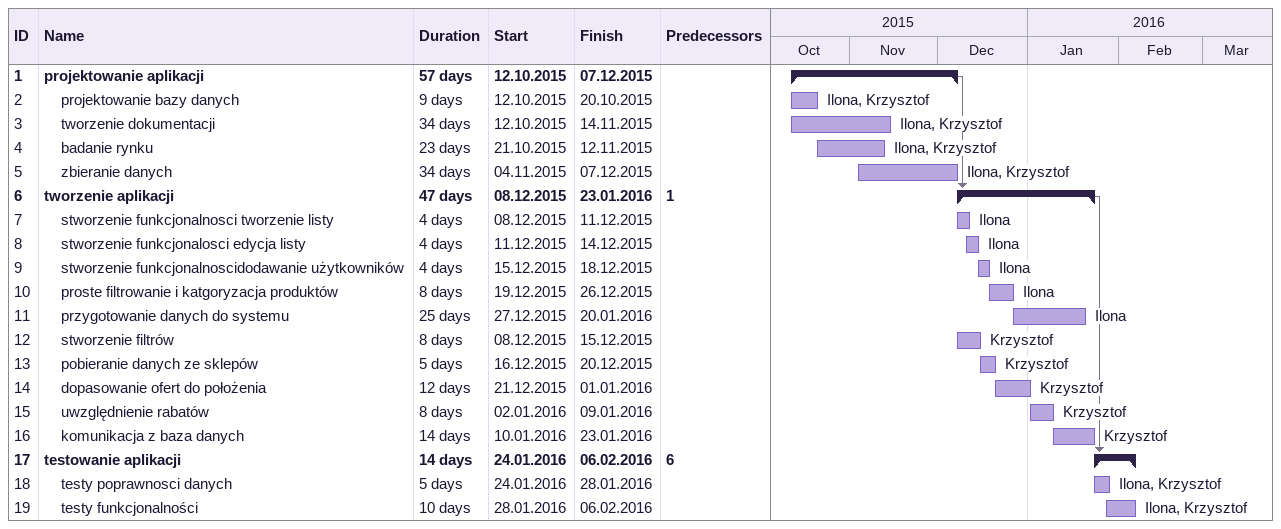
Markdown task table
| ID | Level | Task | Duration | Start | Finish | Predecessors | Resources |
|---|---|---|---|---|---|---|---|
| 1 | 1 | **projektowanie aplikacji** | 57d | 2015-10-12 | 2015-12-07 |  |  |
| 2 | 2 | projektowanie bazy danych | 9d | 2015-10-12 | 2015-10-20 |  | Ilona, Krzysztof |
| 3 | 2 | tworzenie dokumentacji | 34d | 2015-10-12 | 2015-11-14 |  | Ilona, Krzysztof |
| 4 | 2 | badanie rynku | 23d | 2015-10-21 | 2015-11-12 |  | Ilona, Krzysztof |
| 5 | 2 | zbieranie danych | 34d | 2015-11-04 | 2015-12-07 |  | Ilona, Krzysztof |
| 6 | 1 | **tworzenie aplikacji** | 47d | 2015-12-08 | 2016-01-23 | 1 |  |
| 7 | 2 | stworzenie funkcjonalnosci tworzenie listy | 4d | 2015-12-08 | 2015-12-11 |  | Ilona |
| 8 | 2 | stworzenie funkcjonalosci edycja listy | 4d | 2015-12-11 | 2015-12-14 |  | Ilona |
| 9 | 2 | stworzenie funkcjonalnoscidodawanie użytkowników | 4d | 2015-12-15 | 2015-12-18 |  | Ilona |
| 10 | 2 | proste filtrowanie i katgoryzacja produktów | 8d | 2015-12-19 | 2015-12-26 |  | Ilona |
| 11 | 2 | przygotowanie danych do systemu | 25d | 2015-12-27 | 2016-01-20 |  | Ilona |
| 12 | 2 | stworzenie filtrów | 8d | 2015-12-08 | 2015-12-15 |  | Krzysztof |
| 13 | 2 | pobieranie danych ze sklepów | 5d | 2015-12-16 | 2015-12-20 |  | Krzysztof |
| 14 | 2 | dopasowanie ofert do położenia | 12d | 2015-12-21 | 2016-01-01 |  | Krzysztof |
| 15 | 2 | uwzględnienie rabatów | 8d | 2016-01-02 | 2016-01-09 |  | Krzysztof |
| 16 | 2 | komunikacja z baza danych | 14d | 2016-01-10 | 2016-01-23 |  | Krzysztof |
| 17 | 1 | **testowanie aplikacji** | 14d | 2016-01-24 | 2016-02-06 | 6 |  |
| 18 | 2 | testy poprawnosci danych | 5d | 2016-01-24 | 2016-01-28 |  | Ilona, Krzysztof |
| 19 | 2 | testy funkcjonalności | 10d | 2016-01-28 | 2016-02-06 |  | Ilona, Krzysztof |
